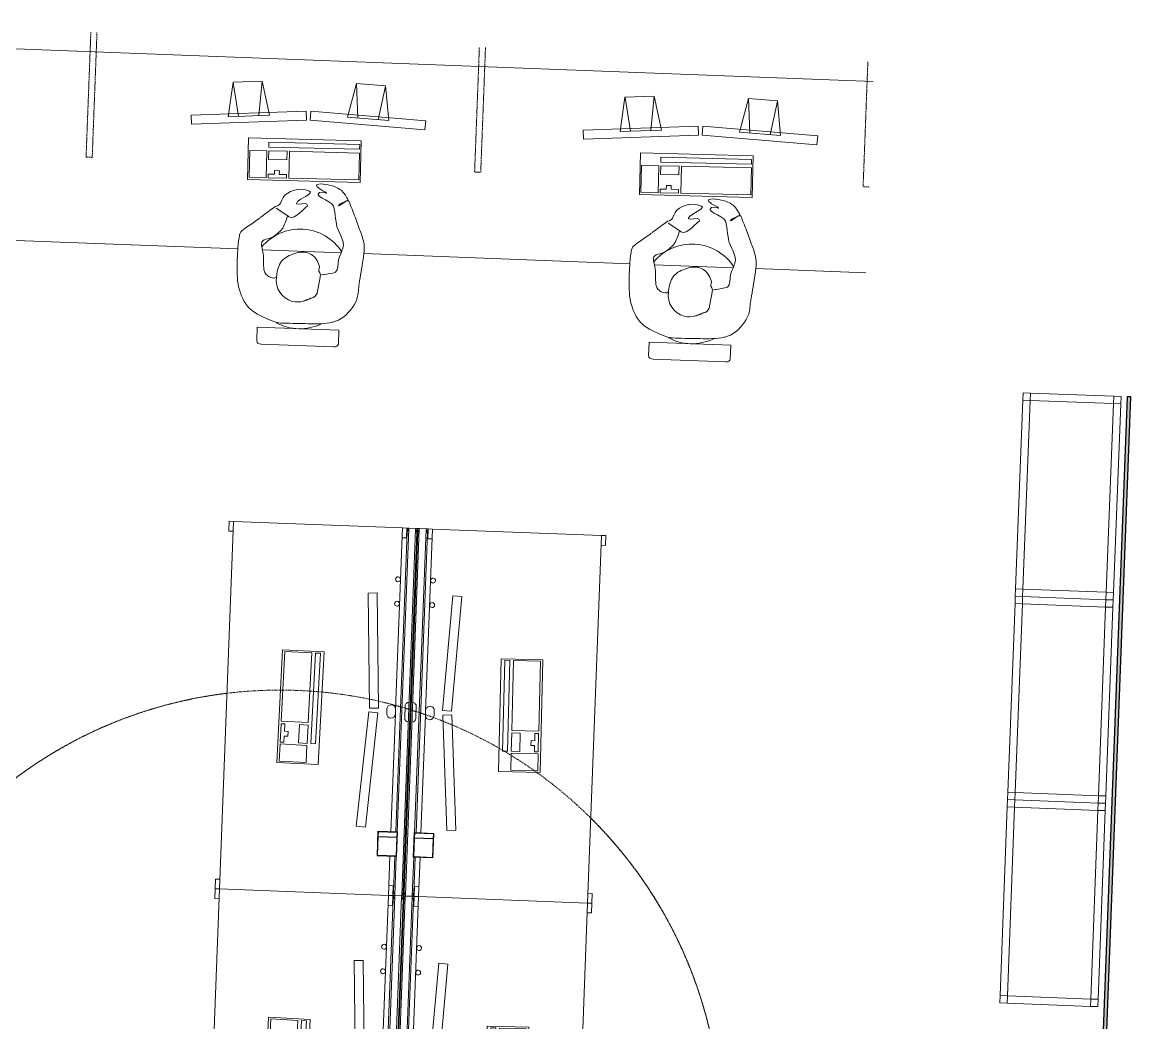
# Model space of a CAD drawing. Header units: millimetres. Extents: x 17567 to 83301, y -4294 to 56331.
# Drawn here: x 28966 to 33488, y 31831 to 35912 of the extents above; entities that cross this region are included whole.
import ezdxf

# ---------------------------------------------------------------- set-up
doc = ezdxf.new("R2010")
doc.units = ezdxf.units.MM
doc.header["$MEASUREMENT"] = 0
doc.linetypes.add('Hidden', pattern=[7.14375, 4.7625, -2.38125])
doc.linetypes.add('Hidden dense', pattern=[3.2, 1.6, -1.6])
for name, color, linetype, lineweight in [('A-WALL-PATT', 111, 'Continuous', 13), ('E-ELEC-EQPM', 71, 'Continuous', 13), ('E-ELEC-EQPM-HDLN', 91, 'Hidden', 13), ('I-FURN', 40, 'Continuous', 13), ('I-WALL', 2, 'Continuous', 13), ('Q-CASE', 33, 'Continuous', 13), ('Q-CASE-HDLN', 33, 'Hidden dense', 13), ('Q-SPCQ', 91, 'Continuous', 13)]:
    doc.layers.add(name, color=color, linetype=linetype, lineweight=lineweight)

# ---------------------------------------------------------------- blocks, each defined once
blk = doc.blocks.new('New Furniture_Monitor _ Chair - Perimeter Desking-9838885-GA PLAN - LEVEL 11')
at = {"layer": 'I-FURN'}
for p, q in [((-317.8, 159.2), (-303.4, 300.6)), ((-303.4, 300.6), (-184.8, 309.1)), ((-275.4, 162.3), (-303.1, 299.2)), ((-192.4, 168.4), (-184.8, 309.1)), ((-184.8, 309.1), (-150, 171.5)), ((199.8, 314.5), (168.8, 175.9)), ((211.4, 173.9), (199.8, 314.5)), ((318.7, 309.1), (199.8, 314.5)), ((294.4, 170.2), (318.4, 307.8)), ((337, 168.2), (318.7, 309.1)), ((-0.4, 194.1), (-469.1, 159.9)), ((-0.4, 194.1), (2.3, 157.1)), ((18.7, 194.4), (17, 157.3)), ((18.7, 194.4), (488.1, 173.1)), ((-469.1, 159.9), (-466.4, 122.9)), ((-466.4, 122.9), (2.3, 157.1)), ((-150, 171.5), (-317.8, 159.2)), ((486.5, 136), (17, 157.3)), ((168.8, 175.9), (337, 168.2)), ((488.1, 173.1), (486.5, 136)), ((228.3, 81.9), (-231.6, 75.6)), ((-229.3, -94.4), (-231.6, 75.6)), ((228.3, 81.9), (230.7, -88.1)), ((-229.3, -94.4), (230.7, -88.1))]:
    blk.add_line(p, q, dxfattribs=at)
at = {"layer": 'Q-SPCQ'}
for p, q in [((222.5, 66.6), (-147.5, 61.5)), ((-147.5, 61.5), (-147.2, 41.5)), ((-147.2, 41.5), (222.7, 46.6)), ((222.7, 46.6), (222.5, 66.6)), ((-224.8, 25.4), (-154.8, 26.4)), ((-224.8, 25.4), (-223.3, -84.6)), ((-154.8, 26.4), (-153.3, -83.6)), ((-72, 27.5), (-147, 26.5)), ((-147, 26.5), (-146.5, -8.5)), ((-71.5, -7.5), (-72, 27.5)), ((-62, 27.6), (222.9, 31.6)), ((-60.5, -82.3), (-62, 27.6)), ((222.9, 31.6), (224.5, -78.4)), ((-146.5, -8.5), (-71.5, -7.5)), ((-153.3, -83.6), (-223.3, -84.6)), ((-145.7, -68.5), (-120.7, -68.2)), ((-145.5, -83.5), (-145.7, -68.5)), ((-70.5, -82.5), (-145.5, -83.5)), ((-120.9, -53.2), (-100.9, -52.9)), ((-120.7, -68.2), (-120.9, -53.2)), ((-100.9, -52.9), (-100.7, -67.9)), ((-100.7, -67.9), (-70.7, -67.5)), ((-70.7, -67.5), (-70.5, -82.5)), ((224.5, -78.4), (-60.5, -82.3))]:
    blk.add_line(p, q, dxfattribs=at)
blk = doc.blocks.new('Man_Sitting_01_ENT - Man Sitting-9509310-GA PLAN - LEVEL 11')
at = {"layer": 'I-FURN'}
for p, q in [((109.3, 316.8), (96.8, 316)), ((109.3, 316.8), (96.8, 316)), ((121.9, 317.4), (109.3, 316.8)), ((121.9, 317.4), (109.3, 316.8)), ((134.4, 317.8), (121.9, 317.4)), ((134.4, 317.8), (121.9, 317.4)), ((147, 318.1), (134.4, 317.8)), ((147, 318.1), (134.4, 317.8)), ((159.5, 318.3), (147, 318.1)), ((159.5, 318.3), (147, 318.1)), ((172.1, 318.4), (159.5, 318.3)), ((172.1, 318.4), (159.5, 318.3)), ((179.6, 318.4), (172.1, 318.4)), ((179.6, 318.4), (172.1, 318.4)), ((184.6, 318.4), (179.6, 318.4)), ((184.6, 318.4), (179.6, 318.4)), ((197.2, 318.1), (184.6, 318.4)), ((197.2, 318.1), (184.6, 318.4)), ((234.8, 316), (222.2, 317)), ((234.8, 316), (222.2, 317)), ((-11, 283.6), (-21.3, 276.5)), ((-11, 283.6), (-21.3, 276.5)), ((0, 289.9), (-11, 283.6)), ((0, 289.9), (-11, 283.6)), ((11.5, 295.5), (0, 289.9)), ((11.5, 295.5), (0, 289.9)), ((35.3, 304.9), (23.4, 300.5)), ((35.3, 304.9), (23.4, 300.5)), ((47.3, 308.6), (35.3, 304.9)), ((47.3, 308.6), (35.3, 304.9)), ((59.4, 311.6), (47.3, 308.6)), ((59.4, 311.6), (47.3, 308.6)), ((71.7, 313.8), (59.4, 311.6)), ((71.7, 313.8), (59.4, 311.6)), ((78.9, 314.6), (71.7, 313.8)), ((78.9, 314.6), (71.7, 313.8)), ((84.2, 315), (78.9, 314.6)), ((84.2, 315), (78.9, 314.6)), ((96.8, 316), (84.2, 315)), ((96.8, 316), (84.2, 315)), ((247.3, 314.7), (234.8, 316)), ((247.3, 314.7), (234.8, 316)), ((255.1, 313.7), (247.3, 314.7)), ((255.1, 313.7), (247.3, 314.7)), ((259.9, 312.9), (255.1, 313.7)), ((259.9, 312.9), (255.1, 313.7)), ((271.9, 308.3), (259.9, 312.9)), ((271.9, 308.3), (259.9, 312.9)), ((276.3, 304.4), (271.9, 308.3)), ((276.3, 304.4), (271.9, 308.3)), ((280.7, 299.2), (276.3, 304.4)), ((280.7, 299.2), (276.3, 304.4)), ((288.6, 289.3), (280.7, 299.2)), ((288.6, 289.3), (280.7, 299.2)), ((296.3, 279.3), (288.6, 289.3)), ((296.3, 279.3), (288.6, 289.3)), ((303.8, 269.3), (296.3, 279.3)), ((303.8, 269.3), (296.3, 279.3)), ((-61.2, 227.5), (-66.7, 216.3)), ((-61.2, 227.5), (-66.7, 216.3)), ((-55, 238.4), (-61.2, 227.5)), ((-55, 238.4), (-61.2, 227.5)), ((-47.9, 249.1), (-55, 238.4)), ((-47.9, 249.1), (-55, 238.4)), ((-45.4, 252.5), (-47.9, 249.1)), ((-45.4, 252.5), (-47.9, 249.1)), ((311.2, 259.3), (303.8, 269.3)), ((311.2, 259.3), (303.8, 269.3)), ((318.7, 249.3), (311.2, 259.3)), ((318.7, 249.3), (311.2, 259.3)), ((326.2, 239.5), (318.7, 249.3)), ((326.2, 239.5), (318.7, 249.3)), ((342.1, 219.8), (334.2, 229.6)), ((342.1, 219.8), (334.2, 229.6)), ((-80.6, 181.3), (-85.2, 169.3)), ((-80.6, 181.3), (-85.2, 169.3)), ((-78.2, 187.8), (-80.6, 181.3)), ((-78.2, 187.8), (-80.6, 181.3)), ((-76.2, 193.2), (-78.2, 187.8)), ((-76.2, 193.2), (-78.2, 187.8)), ((-71.6, 204.9), (-76.2, 193.2)), ((-71.6, 204.9), (-76.2, 193.2)), ((-66.7, 216.3), (-71.6, 204.9)), ((-66.7, 216.3), (-71.6, 204.9)), ((89.9, 177.6), (93.1, 185.6)), ((89.9, 177.6), (93.1, 185.6)), ((93.1, 185.6), (97.7, 193.1)), ((93.1, 185.6), (97.7, 193.1)), ((97.7, 193.1), (103.5, 199.5)), ((97.7, 193.1), (103.5, 199.5)), ((103.5, 199.5), (110, 204.2)), ((103.5, 199.5), (110, 204.2)), ((110, 204.2), (114.4, 206.1)), ((110, 204.2), (114.4, 206.1)), ((114.4, 206.1), (116.8, 206.8)), ((114.4, 206.1), (116.8, 206.8)), ((116.8, 206.8), (123.8, 208.4)), ((116.8, 206.8), (123.8, 208.4)), ((123.8, 208.4), (130.7, 209.5)), ((123.8, 208.4), (130.7, 209.5)), ((130.7, 209.5), (137.6, 210.3)), ((130.7, 209.5), (137.6, 210.3)), ((137.6, 210.3), (144.6, 210.9)), ((137.6, 210.3), (144.6, 210.9)), ((144.6, 210.9), (151.5, 211.2)), ((144.6, 210.9), (151.5, 211.2)), ((151.5, 211.2), (158.5, 211.5)), ((151.5, 211.2), (158.5, 211.5)), ((158.5, 211.5), (165.5, 211.8)), ((158.5, 211.5), (165.5, 211.8)), ((165.5, 211.8), (172.4, 212.2)), ((165.5, 211.8), (172.4, 212.2)), ((172.4, 212.2), (179.3, 212.7)), ((172.4, 212.2), (179.3, 212.7)), ((179.3, 212.7), (184.8, 213.4)), ((179.3, 212.7), (184.8, 213.4)), ((184.8, 213.4), (186.2, 213.6)), ((184.8, 213.4), (186.2, 213.6)), ((186.2, 213.6), (193.1, 215)), ((186.2, 213.6), (193.1, 215)), ((193.1, 215), (200, 216.9)), ((193.1, 215), (200, 216.9)), ((200, 216.9), (207, 218.8)), ((200, 216.9), (207, 218.8)), ((207, 218.8), (213.8, 220.6)), ((207, 218.8), (213.8, 220.6)), ((213.8, 220.6), (220.7, 221.7)), ((213.8, 220.6), (220.7, 221.7)), ((220.7, 221.7), (227.5, 221.9)), ((220.7, 221.7), (227.5, 221.9)), ((227.5, 221.9), (230.5, 221.6)), ((227.5, 221.9), (230.5, 221.6)), ((230.5, 221.6), (233.9, 220.6)), ((230.5, 221.6), (233.9, 220.6)), ((233.9, 220.6), (238.9, 217.1)), ((233.9, 220.6), (238.9, 217.1)), ((238.9, 217.1), (242.6, 211.6)), ((238.9, 217.1), (242.6, 211.6)), ((242.6, 211.6), (245.4, 204.8)), ((242.6, 211.6), (245.4, 204.8)), ((245.4, 204.8), (247.8, 197.3)), ((245.4, 204.8), (247.8, 197.3)), ((247.8, 197.3), (250.2, 189.5)), ((247.8, 197.3), (250.2, 189.5)), ((250.2, 189.5), (253, 182.2)), ((250.2, 189.5), (253, 182.2)), ((253, 182.2), (256.5, 175.8)), ((253, 182.2), (256.5, 175.8)), ((350, 210.1), (342.1, 219.8)), ((350, 210.1), (342.1, 219.8)), ((357.9, 200.3), (350, 210.1)), ((357.9, 200.3), (350, 210.1)), ((365.8, 190.6), (357.9, 200.3)), ((365.8, 190.6), (357.9, 200.3)), ((373.6, 180.7), (365.8, 190.6)), ((373.6, 180.7), (365.8, 190.6)), ((-89.3, 157.3), (-92.3, 145.2)), ((-89.3, 157.3), (-92.3, 145.2)), ((-85.2, 169.3), (-89.3, 157.3)), ((-85.2, 169.3), (-89.3, 157.3)), ((88.7, 169.8), (89.9, 177.6)), ((88.7, 169.8), (89.9, 177.6)), ((89.7, 162.7), (88.7, 169.8)), ((89.7, 162.7), (88.7, 169.8)), ((93.3, 157.1), (89.7, 162.7)), ((93.3, 157.1), (89.7, 162.7)), ((93.3, 155.5), (93.3, 157.1)), ((93.3, 155.5), (93.3, 157.1)), ((99, 155.3), (93.3, 155.5)), ((99, 155.3), (93.3, 155.5)), ((106.8, 154.7), (99, 155.3)), ((106.8, 154.7), (99, 155.3)), ((114.6, 153.7), (106.8, 154.7)), ((114.6, 153.7), (106.8, 154.7)), ((122.3, 152.3), (114.6, 153.7)), ((122.3, 152.3), (114.6, 153.7)), ((129.9, 150.5), (122.3, 152.3)), ((129.9, 150.5), (122.3, 152.3)), ((137.2, 148.4), (129.9, 150.5)), ((137.2, 148.4), (129.9, 150.5)), ((144.4, 145.6), (137.2, 148.4)), ((144.4, 145.6), (137.2, 148.4)), ((151.4, 142), (144.4, 145.6)), ((151.4, 142), (144.4, 145.6)), ((158.2, 137.5), (151.4, 142)), ((158.2, 137.5), (151.4, 142)), ((161.7, 134.8), (158.2, 137.5)), ((161.7, 134.8), (158.2, 137.5)), ((256.5, 175.8), (258.1, 173.8)), ((256.5, 175.8), (258.1, 173.8)), ((258.1, 173.8), (261, 170.4)), ((258.1, 173.8), (261, 170.4)), ((261, 170.4), (265.4, 165)), ((261, 170.4), (265.4, 165)), ((265.4, 165), (269.9, 159.6)), ((265.4, 165), (269.9, 159.6)), ((269.9, 159.6), (274.5, 154.2)), ((269.9, 159.6), (274.5, 154.2)), ((274.5, 154.2), (279.4, 149.1)), ((274.5, 154.2), (279.4, 149.1)), ((279.4, 149.1), (284.6, 144.3)), ((279.4, 149.1), (284.6, 144.3)), ((284.6, 144.3), (290.2, 140.1)), ((284.6, 144.3), (290.2, 140.1)), ((296.6, 136.6), (302.8, 133.8)), ((296.6, 136.6), (302.8, 133.8)), ((373.4, 168.1), (343.9, 119.6)), ((380.3, 172.2), (373.6, 180.7)), ((380.3, 172.2), (373.6, 180.7)), ((381.2, 170.7), (380.3, 172.2)), ((381.2, 170.7), (380.3, 172.2)), ((384.1, 162.4), (381.2, 170.7)), ((384.1, 162.4), (381.2, 170.7)), ((386.2, 159.2), (384.1, 162.4)), ((386.2, 159.2), (384.1, 162.4)), ((390.8, 154), (386.2, 159.2)), ((390.8, 154), (386.2, 159.2)), ((395.2, 150.7), (390.8, 154)), ((395.2, 150.7), (390.8, 154)), ((406.7, 145.9), (395.2, 150.7)), ((406.7, 145.9), (395.2, 150.7)), ((418.8, 141.6), (406.7, 145.9)), ((418.8, 141.6), (406.7, 145.9)), ((427.2, 135.8), (418.8, 141.6)), ((427.2, 135.8), (418.8, 141.6)), ((429.1, 133.8), (427.2, 135.8)), ((429.1, 133.8), (427.2, 135.8)), ((-93.6, 132.1), (-93.6, 120.2)), ((-93.6, 132.1), (-93.6, 120.2)), ((-93.6, 120.2), (-93.6, 107.7)), ((-93.6, 120.2), (-93.6, 107.7)), ((-93.6, 107.7), (-93.4, 95.1)), ((-93.6, 107.7), (-93.4, 95.1)), ((-93.4, 95.1), (-93.3, 82.5)), ((-93.4, 95.1), (-93.3, 82.5)), ((164.6, 132.1), (161.7, 134.8)), ((164.6, 132.1), (161.7, 134.8)), ((170.2, 126.2), (164.6, 132.1)), ((170.2, 126.2), (164.6, 132.1)), ((175, 120.1), (170.2, 126.2)), ((175, 120.1), (170.2, 126.2)), ((179.1, 113.7), (175, 120.1)), ((179.1, 113.7), (175, 120.1)), ((182.8, 107), (179.1, 113.7)), ((182.8, 107), (179.1, 113.7)), ((186.2, 100), (182.8, 107)), ((186.2, 100), (182.8, 107)), ((189.3, 92.9), (186.2, 100)), ((189.3, 92.9), (186.2, 100)), ((302.8, 133.8), (309.3, 131.1)), ((302.8, 133.8), (309.3, 131.1)), ((309.3, 131.1), (315.8, 128.7)), ((309.3, 131.1), (315.8, 128.7)), ((315.8, 128.7), (322.4, 126.5)), ((315.8, 128.7), (322.4, 126.5)), ((322.4, 126.5), (329, 124.4)), ((322.4, 126.5), (329, 124.4)), ((329, 124.4), (335.7, 122.5)), ((329, 124.4), (335.7, 122.5)), ((335.7, 122.5), (342.4, 120.5)), ((335.7, 122.5), (342.4, 120.5)), ((340.9, 114.5), (338.5, 103.7)), ((340.9, 114.5), (338.5, 103.7)), ((338.5, 103.7), (341.3, 93)), ((338.5, 103.7), (341.3, 93)), ((341.9, 116.3), (340.9, 114.5)), ((341.9, 116.3), (340.9, 114.5)), ((341.3, 93), (348.1, 82.3)), ((341.3, 93), (348.1, 82.3)), ((343.9, 119.6), (341.9, 116.3)), ((343.9, 119.6), (341.9, 116.3)), ((342.4, 120.5), (343.9, 119.6)), ((342.4, 120.5), (343.9, 119.6)), ((437.2, 123.4), (429.1, 133.8)), ((437.2, 123.4), (429.1, 133.8)), ((443.6, 112.3), (437.2, 123.4)), ((443.6, 112.3), (437.2, 123.4)), ((448.5, 100.8), (443.6, 112.3)), ((448.5, 100.8), (443.6, 112.3)), ((452.2, 89.5), (448.5, 100.8)), ((452.2, 89.5), (448.5, 100.8)), ((-93.3, 82.5), (-93, 70)), ((-93.3, 82.5), (-93, 70)), ((-92.7, 55.7), (-92.5, 44.9)), ((-92.7, 55.7), (-92.5, 44.9)), ((194.8, 77.4), (192.4, 85)), ((194.8, 77.4), (192.4, 85)), ((196.6, 69.8), (194.8, 77.4)), ((196.6, 69.8), (194.8, 77.4)), ((197.9, 62.2), (196.6, 69.8)), ((197.9, 62.2), (196.6, 69.8)), ((198.7, 54.7), (197.9, 62.2)), ((198.7, 54.7), (197.9, 62.2)), ((198.4, 39.6), (198.9, 47.1)), ((198.4, 39.6), (198.9, 47.1)), ((198.8, 52.5), (198.7, 54.7)), ((198.8, 52.5), (198.7, 54.7)), ((198.9, 47.1), (198.8, 52.5)), ((198.9, 47.1), (198.8, 52.5)), ((348.1, 82.3), (357.5, 71.6)), ((348.1, 82.3), (357.5, 71.6)), ((357.5, 71.6), (368.4, 60.9)), ((357.5, 71.6), (368.4, 60.9)), ((368.4, 60.9), (379.4, 50.3)), ((368.4, 60.9), (379.4, 50.3)), ((379.4, 50.3), (388.4, 40.7)), ((379.4, 50.3), (388.4, 40.7)), ((393.7, 77.6), (395.2, 85.1)), ((393.7, 77.6), (395.2, 85.1)), ((396, 63.4), (393.7, 77.6)), ((396, 63.4), (393.7, 77.6)), ((394.6, 43.4), (397.1, 49.3)), ((394.6, 43.4), (397.1, 49.3)), ((395.2, 85.1), (396.6, 86.3)), ((395.2, 85.1), (396.6, 86.3)), ((397.1, 49.3), (396, 63.4)), ((397.1, 49.3), (396, 63.4)), ((396.6, 86.3), (404.5, 82.1)), ((396.6, 86.3), (404.5, 82.1)), ((404.5, 82.1), (414.7, 68.2)), ((404.5, 82.1), (414.7, 68.2)), ((414.7, 68.2), (425.7, 50.8)), ((414.7, 68.2), (425.7, 50.8)), ((425.7, 50.8), (436.1, 36.2)), ((425.7, 50.8), (436.1, 36.2)), ((449.6, 38.8), (452.8, 51.2)), ((449.6, 38.8), (452.8, 51.2)), ((452.8, 51.2), (454.5, 64.2)), ((452.8, 51.2), (454.5, 64.2)), ((454.5, 64.2), (454.3, 77.2)), ((454.5, 64.2), (454.3, 77.2)), ((-92.5, 44.9), (-92.2, 32.3)), ((-92.5, 44.9), (-92.2, 32.3)), ((-92.2, 32.3), (-91.9, 19.8)), ((-92.2, 32.3), (-91.9, 19.8)), ((-91.9, 19.8), (-91.6, 7.2)), ((-91.9, 19.8), (-91.6, 7.2)), ((173.5, -2.2), (179.6, 3.3)), ((173.5, -2.2), (179.6, 3.3)), ((179.6, 3.3), (185.5, 9.8)), ((179.6, 3.3), (185.5, 9.8)), ((185.5, 9.8), (187.1, 11.9)), ((185.5, 9.8), (187.1, 11.9)), ((187.1, 11.9), (190.7, 17.2)), ((187.1, 11.9), (190.7, 17.2)), ((190.7, 17.2), (194.5, 24.6)), ((190.7, 17.2), (194.5, 24.6)), ((194.5, 24.6), (197, 32.1)), ((194.5, 24.6), (197, 32.1)), ((197, 32.1), (198.4, 39.6)), ((197, 32.1), (198.4, 39.6)), ((388.4, 40.7), (389.6, 40.1)), ((388.4, 40.7), (389.6, 40.1)), ((389.6, 40.1), (394.6, 43.4)), ((389.6, 40.1), (394.6, 43.4)), ((436.1, 36.2), (444.5, 30.6)), ((436.1, 36.2), (444.5, 30.6)), ((444.5, 30.6), (447.8, 34.1)), ((444.5, 30.6), (447.8, 34.1)), ((447.8, 34.1), (449.6, 38.8)), ((447.8, 34.1), (449.6, 38.8)), ((468.5, 5.3), (462.8, -1.7)), ((468.5, 5.3), (462.8, -1.7)), ((475.1, 7.5), (468.5, 5.3)), ((475.1, 7.5), (468.5, 5.3)), ((476.9, 3.8), (475.1, 7.5)), ((476.9, 3.8), (475.1, 7.5)), ((479.4, -8.7), (476.9, 3.8)), ((479.4, -8.7), (476.9, 3.8)), ((-91.2, -7.5), (-90.8, -17.9)), ((-91.2, -7.5), (-90.8, -17.9)), ((-90.8, -17.9), (-90, -30.4)), ((-90.8, -17.9), (-90, -30.4)), ((-90, -30.4), (-88.8, -42.8)), ((-90, -30.4), (-88.8, -42.8)), ((-88.8, -42.8), (-87, -55.3)), ((-88.8, -42.8), (-87, -55.3)), ((33.6, -12.3), (70.7, -17.7)), ((70.7, -17.7), (84.2, -19.7)), ((84.2, -19.7), (99, -21.8)), ((107.8, -23.6), (108.6, -22.7)), ((107.8, -23.6), (108.6, -22.7)), ((110.5, -35.8), (107.8, -23.6)), ((110.5, -35.8), (107.8, -23.6)), ((111.1, -38.4), (110.5, -35.8)), ((111.1, -38.4), (110.5, -35.8)), ((113.1, -48.1), (111.1, -38.4)), ((113.1, -48.1), (111.1, -38.4)), ((116.5, -19.8), (123.4, -15.6)), ((116.5, -19.8), (123.4, -15.6)), ((123.4, -15.6), (124.6, -15.3)), ((123.4, -15.6), (124.6, -15.3)), ((124.6, -15.3), (131, -16.1)), ((124.6, -15.3), (131, -16.1)), ((131, -16.1), (138.8, -17.7)), ((131, -16.1), (138.8, -17.7)), ((138.8, -17.7), (140.5, -17.5)), ((138.8, -17.7), (140.5, -17.5)), ((140.5, -17.5), (146.3, -15.9)), ((140.5, -17.5), (146.3, -15.9)), ((146.3, -15.9), (153.5, -13.4)), ((146.3, -15.9), (153.5, -13.4)), ((153.5, -13.4), (160.5, -10.4)), ((153.5, -13.4), (160.5, -10.4)), ((160.5, -10.4), (167.1, -6.7)), ((160.5, -10.4), (167.1, -6.7)), ((167.1, -6.7), (173.5, -2.2)), ((167.1, -6.7), (173.5, -2.2)), ((415, -31.8), (408.2, -45.9)), ((415, -31.8), (408.2, -45.9)), ((421.3, -18), (415, -31.8)), ((421.3, -18), (415, -31.8)), ((427.7, -7.1), (421.3, -18)), ((427.7, -7.1), (421.3, -18)), ((434.9, -1.4), (427.7, -7.1)), ((434.9, -1.4), (427.7, -7.1)), ((437.7, -1.1), (434.9, -1.4)), ((437.7, -1.1), (434.9, -1.4)), ((444.4, -5.9), (437.7, -1.1)), ((444.4, -5.9), (437.7, -1.1)), ((442.9, -34.2), (445.8, -20.5)), ((442.9, -34.2), (445.8, -20.5)), ((443.6, -35.3), (442.9, -34.2)), ((443.6, -35.3), (442.9, -34.2)), ((446.7, -31.9), (443.6, -35.3)), ((446.7, -31.9), (443.6, -35.3)), ((444.9, -6.5), (444.4, -5.9)), ((444.9, -6.5), (444.4, -5.9)), ((445.8, -20.5), (444.9, -6.5)), ((445.8, -20.5), (444.9, -6.5)), ((452.4, -20.1), (446.7, -31.9)), ((452.4, -20.1), (446.7, -31.9)), ((459.4, -6.4), (452.4, -20.1)), ((459.4, -6.4), (452.4, -20.1)), ((462.8, -1.7), (459.4, -6.4)), ((462.8, -1.7), (459.4, -6.4)), ((476.1, -45.7), (477.7, -33.6)), ((476.1, -45.7), (477.7, -33.6)), ((477.7, -33.6), (479, -21.4)), ((477.7, -33.6), (479, -21.4)), ((479, -21.4), (479.1, -20.3)), ((479, -21.4), (479.1, -20.3)), ((479.1, -20.3), (479.4, -8.7)), ((479.1, -20.3), (479.4, -8.7)), ((-87, -55.3), (-84.8, -67.7)), ((-87, -55.3), (-84.8, -67.7)), ((-84.8, -67.7), (-82.5, -77.6)), ((-84.8, -67.7), (-82.5, -77.6)), ((115.7, -60.4), (113.1, -48.1)), ((115.7, -60.4), (113.1, -48.1)), ((118.4, -72.6), (115.7, -60.4)), ((118.4, -72.6), (115.7, -60.4)), ((120.2, -79.7), (118.4, -72.6)), ((120.2, -79.7), (118.4, -72.6)), ((122.3, -84.2), (120.2, -79.7)), ((122.3, -84.2), (120.2, -79.7)), ((131.4, -90.4), (122.3, -84.2)), ((131.4, -90.4), (122.3, -84.2)), ((144.7, -92.4), (131.4, -90.4)), ((144.7, -92.4), (131.4, -90.4)), ((292.8, -89.1), (280.9, -95)), ((292.8, -89.1), (280.9, -95)), ((304.6, -84.3), (292.8, -89.1)), ((304.6, -84.3), (292.8, -89.1)), ((309.2, -82.8), (304.6, -84.3)), ((309.2, -82.8), (304.6, -84.3)), ((316.5, -80.9), (309.2, -82.8)), ((316.5, -80.9), (309.2, -82.8)), ((328.8, -78.3), (316.5, -80.9)), ((328.8, -78.3), (316.5, -80.9)), ((341.4, -75.9), (328.8, -78.3)), ((341.4, -75.9), (328.8, -78.3)), ((354, -73.8), (341.4, -75.9)), ((354, -73.8), (341.4, -75.9)), ((366.5, -71.5), (354, -73.8)), ((366.5, -71.5), (354, -73.8)), ((378.7, -69), (366.5, -71.5)), ((378.7, -69), (366.5, -71.5)), ((387.8, -66.7), (378.7, -69)), ((387.8, -66.7), (378.7, -69)), ((390.3, -65.9), (387.8, -66.7)), ((390.3, -65.9), (387.8, -66.7)), ((400.2, -58.1), (390.3, -65.9)), ((400.2, -58.1), (390.3, -65.9)), ((408.2, -45.9), (400.2, -58.1)), ((408.2, -45.9), (400.2, -58.1)), ((456.8, -93.9), (460.1, -89.1)), ((456.8, -93.9), (460.1, -89.1)), ((460.1, -89.1), (464.3, -82)), ((460.1, -89.1), (464.3, -82)), ((464.3, -82), (469.7, -69.9)), ((464.3, -82), (469.7, -69.9)), ((469.7, -69.9), (473.5, -57.8)), ((469.7, -69.9), (473.5, -57.8)), ((473.5, -57.8), (476.1, -45.7)), ((473.5, -57.8), (476.1, -45.7)), ((-77.9, -92.1), (-72.5, -103.4)), ((-77.9, -92.1), (-72.5, -103.4)), ((-72.5, -103.4), (-65.9, -114)), ((-72.5, -103.4), (-65.9, -114)), ((-65.9, -114), (-58.3, -124.1)), ((-65.9, -114), (-58.3, -124.1)), ((-58.3, -124.1), (-49.6, -133.5)), ((-58.3, -124.1), (-49.6, -133.5)), ((-49.6, -133.5), (-40, -142.4)), ((-49.6, -133.5), (-40, -142.4)), ((159.7, -92.8), (144.7, -92.4)), ((159.7, -92.8), (144.7, -92.4)), ((173.8, -94), (159.7, -92.8)), ((173.8, -94), (159.7, -92.8)), ((177.4, -94.9), (173.8, -94)), ((177.4, -94.9), (173.8, -94)), ((185.9, -97.8), (177.4, -94.9)), ((185.9, -97.8), (177.4, -94.9)), ((197.8, -102.5), (185.9, -97.8)), ((197.8, -102.5), (185.9, -97.8)), ((209.8, -107), (197.8, -102.5)), ((209.8, -107), (197.8, -102.5)), ((221.7, -110.5), (209.8, -107)), ((221.7, -110.5), (209.8, -107)), ((227.8, -111.6), (221.7, -110.5)), ((227.8, -111.6), (221.7, -110.5)), ((233.6, -111.9), (227.8, -111.6)), ((233.6, -111.9), (227.8, -111.6)), ((245.4, -110.3), (233.6, -111.9)), ((245.4, -110.3), (233.6, -111.9)), ((257.3, -106.4), (245.4, -110.3)), ((257.3, -106.4), (245.4, -110.3)), ((269.1, -101), (257.3, -106.4)), ((269.1, -101), (257.3, -106.4)), ((280.9, -95), (269.1, -101)), ((280.9, -95), (269.1, -101)), ((392.7, -136.7), (404.2, -131.6)), ((392.7, -136.7), (404.2, -131.6)), ((396.8, -94.3), (413.8, -116.6)), ((414.8, -118.6), (400.9, -92.4)), ((404.2, -131.6), (414.3, -127)), ((404.2, -131.6), (414.3, -127)), ((414.3, -127), (415.4, -126.3)), ((414.3, -127), (415.4, -126.3)), ((415.4, -126.3), (414.8, -118.6)), ((414.8, -118.6), (418.3, -123)), ((414.8, -118.6), (418.3, -123)), ((415.4, -126.3), (414.8, -118.6)), ((418.3, -123), (421.2, -122.5)), ((418.3, -123), (421.2, -122.5)), ((421.2, -122.5), (427.4, -118.7)), ((421.2, -122.5), (427.4, -118.7)), ((427.4, -118.7), (437.4, -112)), ((427.4, -118.7), (437.4, -112)), ((437.4, -112), (447.5, -103.9)), ((437.4, -112), (447.5, -103.9)), ((447.5, -103.9), (456.8, -93.9)), ((447.5, -103.9), (456.8, -93.9)), ((-40, -142.4), (-29.7, -150.7)), ((-40, -142.4), (-29.7, -150.7)), ((-29.7, -150.7), (-18.6, -158.5)), ((-29.7, -150.7), (-18.6, -158.5)), ((-18.6, -158.5), (-7.3, -165.3)), ((-18.6, -158.5), (-7.3, -165.3)), ((-7.3, -165.3), (4.2, -170.8)), ((-7.3, -165.3), (4.2, -170.8)), ((4.2, -170.8), (15.9, -174.8)), ((4.2, -170.8), (15.9, -174.8)), ((15.9, -174.8), (28, -177.5)), ((15.9, -174.8), (28, -177.5)), ((28, -177.5), (33.6, -178.3)), ((28, -177.5), (33.6, -178.3)), ((33.6, -178.3), (40.5, -178.9)), ((33.6, -178.3), (40.5, -178.9)), ((40.5, -178.9), (53, -179.8)), ((40.5, -178.9), (53, -179.8)), ((53, -179.8), (65.5, -180.7)), ((53, -179.8), (65.5, -180.7)), ((276.5, -185), (288.3, -180.4)), ((276.5, -185), (288.3, -180.4)), ((288.3, -180.4), (294.6, -177.8)), ((288.3, -180.4), (294.6, -177.8)), ((294.6, -177.8), (300, -175.6)), ((294.6, -177.8), (300, -175.6)), ((300, -175.6), (311.7, -170.9)), ((300, -175.6), (311.7, -170.9)), ((311.7, -170.9), (323.3, -166.1)), ((311.7, -170.9), (323.3, -166.1)), ((323.3, -166.1), (334.9, -161.3)), ((323.3, -166.1), (334.9, -161.3)), ((334.9, -161.3), (346.5, -156.5)), ((334.9, -161.3), (346.5, -156.5)), ((346.5, -156.5), (358.1, -151.7)), ((346.5, -156.5), (358.1, -151.7)), ((358.1, -151.7), (360.7, -150.6)), ((358.1, -151.7), (360.7, -150.6)), ((360.7, -150.6), (369.7, -146.8)), ((360.7, -150.6), (369.7, -146.8)), ((369.7, -146.8), (381.2, -141.8)), ((369.7, -146.8), (381.2, -141.8)), ((381.2, -141.8), (392.7, -136.7)), ((381.2, -141.8), (392.7, -136.7)), ((79.6, -182), (90.5, -183.4)), ((79.6, -182), (90.5, -183.4)), ((90.5, -183.4), (103, -184.9)), ((90.5, -183.4), (103, -184.9)), ((103, -184.9), (115.4, -186.5)), ((103, -184.9), (115.4, -186.5)), ((115.4, -186.5), (127.9, -188.1)), ((115.4, -186.5), (127.9, -188.1)), ((127.9, -188.1), (140.3, -189.7)), ((127.9, -188.1), (140.3, -189.7)), ((140.3, -189.7), (152.8, -191.3)), ((140.3, -189.7), (152.8, -191.3)), ((152.8, -191.3), (165.3, -192.8)), ((152.8, -191.3), (165.3, -192.8)), ((165.3, -192.8), (171.3, -193.6)), ((165.3, -192.8), (171.3, -193.6)), ((171.3, -193.6), (177.7, -194.3)), ((171.3, -193.6), (177.7, -194.3)), ((177.7, -194.3), (190.3, -195.8)), ((177.7, -194.3), (190.3, -195.8)), ((190.3, -195.8), (202.8, -196.9)), ((190.3, -195.8), (202.8, -196.9)), ((202.8, -196.9), (215.4, -197.5)), ((202.8, -196.9), (215.4, -197.5)), ((215.4, -197.5), (227.9, -197.3)), ((215.4, -197.5), (227.9, -197.3)), ((240.3, -195.8), (252.5, -193)), ((240.3, -195.8), (252.5, -193)), ((252.5, -193), (264.6, -189.3)), ((252.5, -193), (264.6, -189.3)), ((264.6, -189.3), (276.5, -185)), ((264.6, -189.3), (276.5, -185))]:
    blk.add_line(p, q, dxfattribs=at)
at = {"layer": 'I-FURN', "flags": 128}
blk.add_lwpolyline([(-0.3, 41.3), (0.6, 39.2), (1.1, 37.9), (2.2, 35.5), (2.7, 34.3), (3.5, 32.2), (4.3, 30.3), (4.8, 29.1), (5.7, 27), (6.3, 25.6), (6.6, 24.8), (7.2, 23.3), (8.5, 20), (8.8, 19.3), (8.9, 18.9), (9.1, 18.5), (9.2, 18.3), (9.3, 18.1), (9.5, 17.7), (9.6, 17.5), (9.8, 17.1), (9.8, 17), (10, 16.7), (10.1, 16.4), (10.2, 16.2), (10.5, 15.8), (10.7, 15.5), (11.1, 14.7), (12.4, 12.6), (13.2, 11.2)], dxfattribs=at)
at = {"layer": 'I-FURN'}
for centre, radius, start, end in [((189.3, -119.1), 437.3, 85.6819, 88.971), ((189.3, -119.1), 437.3, 85.6819, 88.971), ((81.8, 143.8), 168.1, 127.8222, 132.0949), ((81.8, 143.8), 168.1, 127.8222, 132.0949), ((74.2, 163.5), 146.1, 110.321, 115.3802), ((74.2, 163.5), 146.1, 110.321, 115.3802), ((41.8, 188), 108.4, 132.0949, 143.5086), ((41.8, 188), 108.4, 132.0949, 143.5086), ((558.9, 419.5), 294.1, 217.7255, 220.1874), ((558.9, 419.5), 294.1, 217.7255, 220.1874), ((-24.4, 131.9), 69.1, 168.8939, 179.7719), ((-24.4, 131.9), 69.1, 168.8939, 179.7719), ((81.8, 68.9), 87.3, 82.4509, 167.5491), ((312.9, 173), 39.9, 235.3716, 245.8798), ((312.9, 173), 39.9, 235.3716, 245.8798), ((97.6, 52.5), 100.2, 18.9596, 23.7735), ((97.6, 52.5), 100.2, 18.9596, 23.7735), ((1371.3, 96.1), 1464.5, 181.0232, 181.5755), ((1371.3, 96.1), 1464.5, 181.0232, 181.5755), ((77.5, 69.9), 82.8, 167.5491, 200.1533), ((409, 75.5), 45.4, 2.1129, 17.957), ((409, 75.5), 45.4, 2.1129, 17.957), ((526.1, 16), 617.8, 180.8186, 182.1815), ((526.1, 16), 617.8, 180.8186, 182.1815), ((44.3, 17.7), 31.8, 191.7519, 250.2481), ((112.2, 68.8), 91.6, 261.7116, 267.7353), ((108.5, -10.2), 12.5, 270.5665, 309.7814), ((108.5, -10.2), 12.5, 270.5665, 309.7814), ((-1.8, -59.5), 82.8, 192.6749, 203.1806), ((-1.8, -59.5), 82.8, 192.6749, 203.1806), ((407.7, -85.4), 14.1, 178.7597, 219.2403), ((385.3, -100.7), 17.6, 28, 62), ((45.6, -464.6), 284.6, 83.1562, 85.9929), ((45.6, -464.6), 284.6, 83.1562, 85.9929), ((226.5, -133), 64.3, 271.2861, 282.4309), ((226.5, -133), 64.3, 271.2861, 282.4309)]:
    blk.add_arc(centre, radius, start, end, dxfattribs=at)
blk = doc.blocks.new('New Furniture_Workstation Task Chair_NC1 - NC1-9465778-GA PLAN - LEVEL 11')
at = {"layer": 'I-FURN', "lineweight": 13}
for p, q in [((-147.6, 271.8), (147.6, 271.8)), ((-166.7, 203.2), (-166.7, 259.5)), ((166.7, 259.5), (166.7, 203.2)), ((-166.7, 203.2), (166.7, 203.2))]:
    blk.add_line(p, q, dxfattribs=at)
at = {"layer": 'I-FURN'}
for start, end in [(63.5851, 117.8568), (214.8733, 322.4729)]:
    blk.add_arc((0, 0), 203.2, start, end, dxfattribs=at)
at = {"layer": 'I-FURN', "lineweight": 13}
for centre, major_axis, start_param, end_param in [((-147.6, 259.5), (-19, 0), 4.712389, 6.283185), ((147.6, 259.5), (19.1, 0), 0, 1.570796)]:
    blk.add_ellipse(centre, major_axis=major_axis, ratio=0.642788, start_param=start_param, end_param=end_param, dxfattribs=at)
blk = doc.blocks.new('BVN_Permiter Desk_Match Ex - BVN_Permiter Desk_WEST-9755151-GA PLAN - LEVEL 11')
at = {"layer": 'Q-CASE'}
for p, q in [((11323.6, 30), (4954.7, 30)), ((7474.3, -750), (8759.4, -750)), ((8859.9, -750), (9181.6, -750)), ((9274.3, -750), (10359.4, -750)), ((10459.9, -750), (10781.6, -750)), ((10874.3, -750), (11323.6, -750))]:
    blk.add_line(p, q, dxfattribs=at)
at = {"layer": 'Q-CASE-HDLN', "lineweight": 13}
for p, q in [((8126.7, -400), (8126.7, 110)), ((8151.7, 110), (8151.7, -400)), ((9712.7, -400), (9712.7, 110)), ((9737.7, 110), (9737.7, -400)), ((11298.6, -400), (11298.6, 110)), ((8151.7, -400), (8126.7, -400)), ((9737.7, -400), (9712.7, -400)), ((11323.6, -400), (11298.6, -400))]:
    blk.add_line(p, q, dxfattribs=at)
blk = doc.blocks.new('Existing Furniture_Metal Open Shelves_ES1 - ES1-9368216-GA PLAN - LEVEL 11')
at = {"layer": 'I-FURN'}
for p, q in [((15, 200), (-15, 200)), ((-15, 200), (-15, 170)), ((15, 200), (15, 170)), ((785, 200), (15, 200)), ((15, 170), (15, 200)), ((785, 170), (785, 200)), ((785, 200), (785, 170)), ((815, 200), (785, 200)), ((815, 170), (815, 200)), ((15, 170), (-15, 170)), ((-15, 170), (-15, -170)), ((-15, 170), (15, 170)), ((15, 170), (785, 170)), ((15, -170), (15, 170)), ((15, 170), (15, -170)), ((785, 170), (15, 170)), ((815, 170), (785, 170)), ((785, 170), (785, -170)), ((785, -170), (785, 170)), ((785, 170), (815, 170)), ((815, -170), (815, 170)), ((-15, -170), (15, -170)), ((15, -170), (-15, -170)), ((-15, -170), (-15, -200)), ((785, -170), (15, -170)), ((15, -170), (15, -200)), ((15, -170), (785, -170)), ((15, -200), (15, -170)), ((785, -200), (785, -170)), ((785, -170), (815, -170)), ((785, -170), (785, -200)), ((815, -170), (785, -170)), ((815, -200), (815, -170)), ((-15, -200), (15, -200)), ((15, -200), (785, -200)), ((785, -200), (815, -200))]:
    blk.add_line(p, q, dxfattribs=at)
blk = doc.blocks.new('POWER_DATA_DROPPER - POWER_DATA_DROPPER-V161-GA PLAN - LEVEL 11')
at = {"layer": 'E-ELEC-EQPM-HDLN'}
for p, q in [((0, 0), (0, 200)), ((0, 0), (-200, 0)), ((0, 0), (0, -200)), ((0, 0), (200, 0)), ((1792.3, -165.9), (1792.6, -162.8))]:
    blk.add_line(p, q, dxfattribs=at)
blk.add_circle((0, 0), 1800, dxfattribs=at)
for start, end in [(18.9091, 79.5093), (120.0704, 180.6824), (356.1167, 356.7696), (354.0228, 354.5247), (354.9994, 355.5025), (352.7132, 353.3848), (202.8036, 203.4569), (206.2112, 206.8749), (232.3878, 327.1438)]:
    blk.add_arc((0, 0), 1800, start, end, dxfattribs=at)
blk = doc.blocks.new('Workstatio_3 - Workstatio_3-V222-GA PLAN - LEVEL 11')
at = {"layer": 'I-FURN'}
for p, q in [((-705.3, 3), (-705.3, 3.1)), ((-705.3, 0), (-705.3, 1.5)), ((-705.3, 0), (-705.3, -6)), ((-705.3, 0), (-690.3, 0)), ((-690.4, 3.1), (-694.2, 3.1)), ((-694.2, 0), (-690.3, 0)), ((-690.3, 0), (779.7, 0)), ((4.7, 1.5), (4.7, 0)), ((84.7, 0), (84.7, 1.5)), ((783.6, 3.1), (779.8, 3.1)), ((794.7, 3.1), (794.7, 3)), ((794.7, 1.5), (794.7, 0)), ((794.7, -6), (794.7, 0)), ((-705.3, -34), (-705.3, -6)), ((-702.3, -6), (-705.3, -6)), ((-705.3, -34), (-705.3, -40)), ((-705.3, -34), (-702.3, -34)), ((-690.3, -40), (-705.3, -40)), ((-665.3, -42.5), (-705.3, -42.5)), ((-702.3, -6), (791.7, -6)), ((-545.3, -34), (-702.3, -34)), ((-545.1, -40), (-690.3, -40)), ((-665.3, -42.5), (-665.3, -59.9)), ((-445.3, -32.5), (-545.3, -32.5)), ((-545.3, -32.5), (-545.3, -112.5)), ((-543.3, -34.5), (-468.3, -34.5)), ((-543.3, -110.5), (-543.3, -34.5)), ((-468.3, -34.5), (-468.3, -110.5)), ((-466.3, -110.5), (-466.3, -34.5)), ((-466.3, -34.5), (-447.3, -34.5)), ((-461, -34), (-462.5, -34)), ((-447.3, -34.5), (-447.3, -110.5)), ((779.7, -40), (-445.5, -40)), ((-445.3, -112.5), (-445.3, -32.5)), ((791.7, -34), (-445.3, -34)), ((69.7, -21), (19.7, -21)), ((794.7, -42.5), (754.7, -42.5)), ((754.7, -59.9), (754.7, -42.5)), ((779.7, 0), (783.6, 0)), ((779.7, 0), (794.7, 0)), ((794.7, -40), (779.7, -40)), ((794.7, -6), (791.7, -6)), ((791.7, -34), (794.7, -34)), ((794.7, -6), (794.7, -34)), ((794.7, -40), (794.7, -34)), ((794.7, -42.5), (794.7, -59.9)), ((-545.3, -60), (-705.3, -60)), ((-705.3, -60), (-705.3, -750)), ((34.7, -60), (-445.3, -60)), ((54.7, -60), (34.7, -60)), ((794.7, -60), (54.7, -60)), ((794.7, -750), (794.7, -60)), ((-545.3, -112.5), (-445.3, -112.5)), ((-468.3, -110.5), (-543.3, -110.5)), ((-447.3, -110.5), (-466.3, -110.5)), ((37.4, -131), (-431.3, -164.7)), ((34.7, -95), (54.7, -95)), ((37.4, -131), (40.1, -168)), ((56.6, -129), (54.8, -166)), ((526, -152.3), (56.6, -129)), ((-431.3, -164.7), (-428.6, -201.7)), ((-428.6, -201.7), (40.1, -168)), ((54.8, -166), (524.1, -189.4)), ((526, -152.3), (524.1, -189.4)), ((276.9, -359.7), (-183.1, -366.1)), ((276.9, -359.7), (279.2, -529.7)), ((-180.7, -536.1), (-183.1, -366.1)), ((-180.7, -536.1), (279.2, -529.7)), ((-705.3, -750), (794.7, -750)), ((-705.3, -767.5), (-705.3, -750.1)), ((-705.3, -767.5), (-665.3, -767.5)), ((-665.3, -750.1), (-665.3, -767.5)), ((754.7, -767.5), (754.7, -750.1)), ((754.7, -767.5), (794.7, -767.5)), ((794.7, -750.1), (794.7, -767.5))]:
    blk.add_line(p, q, dxfattribs=at)
at = {"layer": 'I-FURN', "flags": 128}
for points in [[(-702.3, -6), (-702.2, -6), (-702.1, -6), (-702, -6), (-701.9, -6), (-701.7, -6), (-701.6, -5.9), (-701.5, -5.9), (-701.2, -5.9), (-701.1, -5.8), (-700.9, -5.8), (-700.7, -5.7), (-700.5, -5.7), (-700.4, -5.6), (-700.1, -5.5), (-699.8, -5.4), (-699.7, -5.4), (-699.5, -5.3), (-699.2, -5.1), (-698.9, -5), (-698.4, -4.8), (-698.1, -4.7), (-698, -4.6), (-697.6, -4.4), (-697.4, -4.3), (-697, -4.1), (-696.6, -3.8), (-696.3, -3.7), (-695.8, -3.4), (-695.2, -3), (-694.8, -2.8), (-694, -2.3), (-693.4, -1.9), (-693, -1.7), (-692.1, -1.2), (-690.3, 0)], [(-690.3, -40), (-692.1, -38.8), (-693, -38.3), (-693.4, -38.1), (-694, -37.7), (-694.8, -37.2), (-695.2, -37), (-695.8, -36.6), (-696.3, -36.3), (-696.6, -36.2), (-697, -35.9), (-697.4, -35.7), (-697.6, -35.6), (-698, -35.4), (-698.1, -35.3), (-698.4, -35.2), (-698.8, -35), (-699, -34.9), (-699.3, -34.8), (-699.5, -34.7), (-699.6, -34.7), (-699.8, -34.6), (-700.1, -34.5), (-700.3, -34.4), (-700.4, -34.4), (-700.6, -34.3), (-700.9, -34.2), (-701.1, -34.2), (-701.2, -34.2), (-701.3, -34.1), (-701.5, -34.1), (-701.7, -34), (-701.8, -34), (-702, -34), (-702, -34), (-702.1, -34), (-702.3, -34)], [(779.7, 0), (781.5, -1.2), (782.4, -1.7), (782.8, -1.9), (783.4, -2.3), (784.2, -2.8), (784.6, -3), (785.2, -3.4), (785.7, -3.7), (786, -3.8), (786.4, -4.1), (786.8, -4.3), (787, -4.4), (787.4, -4.6), (787.5, -4.7), (787.8, -4.8), (788.2, -5), (788.4, -5.1), (788.7, -5.2), (788.9, -5.3), (789, -5.3), (789.2, -5.4), (789.5, -5.5), (789.7, -5.6), (789.8, -5.6), (790, -5.7), (790.3, -5.8), (790.5, -5.8), (790.6, -5.8), (790.7, -5.9), (790.9, -5.9), (791.1, -6), (791.2, -6), (791.4, -6), (791.4, -6), (791.6, -6), (791.7, -6)], [(791.7, -34), (791.6, -34), (791.5, -34), (791.4, -34), (791.3, -34), (791.1, -34), (791, -34.1), (790.9, -34.1), (790.6, -34.1), (790.5, -34.2), (790.3, -34.2), (790.1, -34.3), (789.9, -34.3), (789.8, -34.4), (789.5, -34.5), (789.2, -34.6), (789.1, -34.6), (788.9, -34.7), (788.6, -34.9), (788.3, -35), (787.8, -35.2), (787.5, -35.3), (787.4, -35.4), (787, -35.6), (786.8, -35.7), (786.4, -35.9), (786, -36.2), (785.7, -36.3), (785.2, -36.6), (784.6, -37), (784.2, -37.2), (783.4, -37.7), (782.8, -38.1), (782.4, -38.3), (781.5, -38.8), (779.7, -40)]]:
    blk.add_lwpolyline(points, dxfattribs=at)
at = {"layer": 'I-FURN'}
for centre, radius, start, end in [((19.7, -6), 15, 180, 270), ((69.7, -6), 15, 270, 0), ((34.7, -77.5), 17.5, 90, 270), ((54.7, -77.5), 17.5, 270, 90), ((484.7, -70), 10, 0, 180), ((484.7, -70), 10, 180, 360), ((584.7, -70), 10, 0, 180), ((584.7, -70), 10, 180, 360)]:
    blk.add_arc(centre, radius, start, end, dxfattribs=at)
at = {"layer": 'Q-SPCQ'}
for p, q in [((271, -375.1), (-99, -380.2)), ((-99, -380.2), (-98.7, -400.2)), ((-98.7, -400.2), (271.3, -395.1)), ((271.3, -395.1), (271, -375.1)), ((-176.3, -416.3), (-106.3, -415.3)), ((-176.3, -416.3), (-174.8, -526.3)), ((-106.3, -415.3), (-104.8, -525.3)), ((-23.5, -414.2), (-98.5, -415.2)), ((-98.5, -415.2), (-98, -450.2)), ((-98, -450.2), (-23, -449.2)), ((-23, -449.2), (-23.5, -414.2)), ((-13.5, -414), (271.5, -410.1)), ((-12, -524), (-13.5, -414)), ((271.5, -410.1), (273, -520.1)), ((-72.4, -494.8), (-52.4, -494.6)), ((-72.2, -509.8), (-72.4, -494.8)), ((-52.4, -494.6), (-52.2, -509.6)), ((-104.8, -525.3), (-174.8, -526.3)), ((-97.2, -510.2), (-72.2, -509.8)), ((-97, -525.2), (-97.2, -510.2)), ((-22, -524.2), (-97, -525.2)), ((-52.2, -509.6), (-22.2, -509.2)), ((-22.2, -509.2), (-22, -524.2)), ((273, -520.1), (-12, -524))]:
    blk.add_line(p, q, dxfattribs=at)
blk = doc.blocks.new('Workstatio_3 - Workstatio_3-10351813-GA PLAN - LEVEL 11')
at = {"layer": 'I-FURN'}
for p, q in [((-665.3, 767.5), (-705.3, 767.5)), ((-705.3, 750.1), (-705.3, 767.5)), ((794.7, 750), (-705.3, 750)), ((-705.3, 750), (-705.3, 60)), ((-665.3, 767.5), (-665.3, 750.1)), ((794.7, 767.5), (754.7, 767.5)), ((754.7, 750.1), (754.7, 767.5)), ((794.7, 767.5), (794.7, 750.1)), ((794.7, 60), (794.7, 750)), ((-183.1, 366.1), (-180.7, 536.1)), ((279.2, 529.7), (-180.7, 536.1)), ((279.2, 529.7), (276.9, 359.7)), ((-183.1, 366.1), (276.9, 359.7)), ((-431.3, 164.7), (-428.6, 201.7)), ((-428.6, 201.7), (40.1, 168)), ((54.8, 166), (524.1, 189.4)), ((526, 152.3), (524.1, 189.4)), ((37.4, 131), (-431.3, 164.7)), ((37.4, 131), (40.1, 168)), ((56.6, 129), (54.8, 166)), ((526, 152.3), (56.6, 129)), ((-445.3, 112.5), (-545.3, 112.5)), ((-545.3, 112.5), (-545.3, 32.5)), ((-543.3, 34.5), (-543.3, 110.5)), ((-543.3, 110.5), (-468.3, 110.5)), ((-468.3, 110.5), (-468.3, 34.5)), ((-466.3, 34.5), (-466.3, 110.5)), ((-466.3, 110.5), (-447.3, 110.5)), ((-447.3, 110.5), (-447.3, 34.5)), ((-445.3, 32.5), (-445.3, 112.5)), ((54.7, 95), (34.7, 95)), ((-705.3, 60), (-545.3, 60)), ((-665.3, 59.9), (-665.3, 42.5)), ((-445.3, 60), (34.7, 60)), ((34.7, 60), (54.7, 60)), ((54.7, 60), (794.7, 60)), ((754.7, 42.5), (754.7, 59.9)), ((794.7, 59.9), (794.7, 42.5)), ((-705.3, 42.5), (-665.3, 42.5)), ((-705.3, 40), (-705.3, 34)), ((-705.3, 40), (-690.3, 40)), ((-705.3, 6), (-705.3, 34)), ((-702.3, 34), (-705.3, 34)), ((-705.3, 6), (-705.3, 0)), ((-705.3, 6), (-702.3, 6)), ((-702.3, 34), (-545.3, 34)), ((791.7, 6), (-702.3, 6)), ((-690.3, 40), (-545.1, 40)), ((779.7, 0), (-690.3, 0)), ((-545.3, 32.5), (-445.3, 32.5)), ((-468.3, 34.5), (-543.3, 34.5)), ((-447.3, 34.5), (-466.3, 34.5)), ((-462.5, 34), (-461, 34)), ((-445.5, 40), (779.7, 40)), ((-445.3, 34), (791.7, 34)), ((4.7, 0), (4.7, -1.5)), ((19.7, 21), (69.7, 21)), ((754.7, 42.5), (794.7, 42.5)), ((779.7, 40), (794.7, 40)), ((783.6, 0), (779.7, 0)), ((794.7, 0), (779.7, 0)), ((794.7, 34), (791.7, 34)), ((791.7, 6), (794.7, 6)), ((794.7, 34), (794.7, 40)), ((794.7, 34), (794.7, 6)), ((794.7, 0), (794.7, 6)), ((794.7, 0), (794.7, -1.5)), ((-690.3, 0), (-705.3, 0)), ((-705.3, -1.5), (-705.3, 0)), ((-705.3, -3.1), (-705.3, -3)), ((-690.3, 0), (-694.2, 0)), ((-694.2, -3.1), (-690.4, -3.1)), ((84.7, -1.5), (84.7, 0)), ((779.8, -3.1), (783.6, -3.1)), ((794.7, -3), (794.7, -3.1))]:
    blk.add_line(p, q, dxfattribs=at)
at = {"layer": 'I-FURN', "flags": 128}
for points in [[(-702.3, 34), (-702.2, 34), (-702.1, 34), (-702, 34), (-701.9, 34), (-701.7, 34), (-701.6, 34.1), (-701.5, 34.1), (-701.2, 34.1), (-701.1, 34.2), (-700.9, 34.2), (-700.7, 34.3), (-700.5, 34.3), (-700.4, 34.4), (-700.1, 34.5), (-699.8, 34.6), (-699.7, 34.6), (-699.5, 34.7), (-699.2, 34.9), (-698.9, 35), (-698.4, 35.2), (-698.1, 35.3), (-698, 35.4), (-697.6, 35.6), (-697.4, 35.7), (-697, 35.9), (-696.6, 36.2), (-696.3, 36.3), (-695.8, 36.6), (-695.2, 37), (-694.8, 37.2), (-694, 37.7), (-693.4, 38.1), (-693, 38.3), (-692.1, 38.8), (-690.3, 40)], [(-690.3, 0), (-692.1, 1.2), (-693, 1.7), (-693.4, 1.9), (-694, 2.3), (-694.8, 2.8), (-695.2, 3), (-695.8, 3.4), (-696.3, 3.7), (-696.6, 3.8), (-697, 4.1), (-697.4, 4.3), (-697.6, 4.4), (-698, 4.6), (-698.1, 4.7), (-698.4, 4.8), (-698.8, 5), (-699, 5.1), (-699.3, 5.2), (-699.5, 5.3), (-699.6, 5.3), (-699.8, 5.4), (-700.1, 5.5), (-700.3, 5.6), (-700.4, 5.6), (-700.6, 5.7), (-700.9, 5.8), (-701.1, 5.8), (-701.2, 5.8), (-701.3, 5.9), (-701.5, 5.9), (-701.7, 6), (-701.8, 6), (-702, 6), (-702, 6), (-702.1, 6), (-702.3, 6)], [(779.7, 40), (781.5, 38.8), (782.4, 38.3), (782.8, 38.1), (783.4, 37.7), (784.2, 37.2), (784.6, 37), (785.2, 36.6), (785.7, 36.3), (786, 36.2), (786.4, 35.9), (786.8, 35.7), (787, 35.6), (787.4, 35.4), (787.5, 35.3), (787.8, 35.2), (788.2, 35), (788.4, 34.9), (788.7, 34.8), (788.9, 34.7), (789, 34.7), (789.2, 34.6), (789.5, 34.5), (789.7, 34.4), (789.8, 34.4), (790, 34.3), (790.3, 34.2), (790.5, 34.2), (790.6, 34.2), (790.7, 34.1), (790.9, 34.1), (791.1, 34), (791.2, 34), (791.4, 34), (791.4, 34), (791.6, 34), (791.7, 34)], [(791.7, 6), (791.6, 6), (791.5, 6), (791.4, 6), (791.3, 6), (791.1, 6), (791, 5.9), (790.9, 5.9), (790.6, 5.9), (790.5, 5.8), (790.3, 5.8), (790.1, 5.7), (789.9, 5.7), (789.8, 5.6), (789.5, 5.5), (789.2, 5.4), (789.1, 5.4), (788.9, 5.3), (788.6, 5.1), (788.3, 5), (787.8, 4.8), (787.5, 4.7), (787.4, 4.6), (787, 4.4), (786.8, 4.3), (786.4, 4.1), (786, 3.8), (785.7, 3.7), (785.2, 3.4), (784.6, 3), (784.2, 2.8), (783.4, 2.3), (782.8, 1.9), (782.4, 1.7), (781.5, 1.2), (779.7, 0)]]:
    blk.add_lwpolyline(points, dxfattribs=at)
at = {"layer": 'I-FURN'}
for centre, radius, start, end in [((34.7, 77.5), 17.5, 90, 270), ((54.7, 77.5), 17.5, 270, 90), ((484.7, 70), 10, 0, 180), ((484.7, 70), 10, 180, 360), ((584.7, 70), 10, 0, 180), ((584.7, 70), 10, 180, 360), ((19.7, 6), 15, 90, 180), ((69.7, 6), 15, 360, 90)]:
    blk.add_arc(centre, radius, start, end, dxfattribs=at)
at = {"layer": 'Q-SPCQ'}
for p, q in [((-176.3, 416.3), (-174.8, 526.3)), ((-104.8, 525.3), (-174.8, 526.3)), ((-106.3, 415.3), (-104.8, 525.3)), ((-97, 525.2), (-97.2, 510.2)), ((-97.2, 510.2), (-72.2, 509.8)), ((-22, 524.2), (-97, 525.2)), ((-72.2, 509.8), (-72.4, 494.8)), ((-52.4, 494.6), (-52.2, 509.6)), ((-52.2, 509.6), (-22.2, 509.2)), ((-22.2, 509.2), (-22, 524.2)), ((-12, 524), (-13.5, 414)), ((273, 520.1), (-12, 524)), ((271.5, 410.1), (273, 520.1)), ((-72.4, 494.8), (-52.4, 494.6)), ((-176.3, 416.3), (-106.3, 415.3)), ((-98.5, 415.2), (-98, 450.2)), ((-23.5, 414.2), (-98.5, 415.2)), ((-98, 450.2), (-23, 449.2)), ((-23, 449.2), (-23.5, 414.2)), ((-13.5, 414), (271.5, 410.1)), ((-99, 380.2), (-98.7, 400.2)), ((271, 375.1), (-99, 380.2)), ((-98.7, 400.2), (271.3, 395.1)), ((271.3, 395.1), (271, 375.1))]:
    blk.add_line(p, q, dxfattribs=at)

msp = doc.modelspace()

# ---------------------------------------------------------------- hatches: boundary and pattern name
at = {"layer": 'A-WALL-PATT'}
msp.add_hatch(color=256, dxfattribs=at).paths.add_polyline_path([(33249.2, 28110.7), (33234.2, 28111.3), (33301.7, 29881.4), (33473.3, 34384), (33487.3, 34383.5)])

# ---------------------------------------------------------------- linework, layer by layer
at = {"layer": 'I-WALL', "lineweight": 30}
for p, q in [((33473.3, 34384), (33234.2, 28111.3)), ((33249.2, 28110.7), (33488.3, 34383.5)), ((33488.3, 34383.5), (33473.3, 34384))]:
    msp.add_line(p, q, dxfattribs=at)

# ---------------------------------------------------------------- block references
at = {"layer": 'E-ELEC-EQPM', "rotation": 78.0237011699447}
msp.add_blockref('POWER_DATA_DROPPER - POWER_DATA_DROPPER-V161-GA PLAN - LEVEL 11', (30017.9, 31387.9), dxfattribs=at)
at = {"layer": 'I-FURN'}
for name, p, rotation in [('New Furniture_Monitor _ Chair - Perimeter Desking-9838885-GA PLAN - LEVEL 11', (30117.8, 35355.4), 357.816525054261), ('New Furniture_Monitor _ Chair - Perimeter Desking-9838885-GA PLAN - LEVEL 11', (31716.6, 35294.4), 357.816525054261), ('Man_Sitting_01_ENT - Man Sitting-9509310-GA PLAN - LEVEL 11', (30155.6, 34773.5), 87.81652505426094), ('Man_Sitting_01_ENT - Man Sitting-9509310-GA PLAN - LEVEL 11', (31754.5, 34712.5), 87.81652505426094), ('New Furniture_Workstation Task Chair_NC1 - NC1-9465778-GA PLAN - LEVEL 11', (30099.1, 34864.9), 177.8165250542611), ('New Furniture_Workstation Task Chair_NC1 - NC1-9465778-GA PLAN - LEVEL 11', (31697.9, 34803.9), 177.8165250542611), ('Existing Furniture_Metal Open Shelves_ES1 - ES1-9368216-GA PLAN - LEVEL 11', (33217.4, 33578.2), 87.81652505426106), ('Workstatio_3 - Workstatio_3-10351813-GA PLAN - LEVEL 11', (30546.8, 33053), 87.816525054261), ('Workstatio_3 - Workstatio_3-V222-GA PLAN - LEVEL 11', (30549.8, 33052.9), 87.81652505426106), ('Existing Furniture_Metal Open Shelves_ES1 - ES1-9368216-GA PLAN - LEVEL 11', (33185.8, 32748.8), 87.81652505426106), ('Existing Furniture_Metal Open Shelves_ES1 - ES1-9368216-GA PLAN - LEVEL 11', (33154.2, 31919.4), 87.81652505426106), ('Workstatio_3 - Workstatio_3-10351813-GA PLAN - LEVEL 11', (30489.7, 31554.1), 87.816525054261), ('Workstatio_3 - Workstatio_3-V222-GA PLAN - LEVEL 11', (30492.7, 31554), 87.81652505426106)]:
    msp.add_blockref(name, p, dxfattribs=dict(at, rotation=rotation))
at = {"layer": 'Q-CASE', "rotation": 357.816525054261}
msp.add_blockref('BVN_Permiter Desk_Match Ex - BVN_Permiter Desk_WEST-9755151-GA PLAN - LEVEL 11', (21121.1, 36070.9), dxfattribs=at)

doc.saveas('drawing.dxf')
